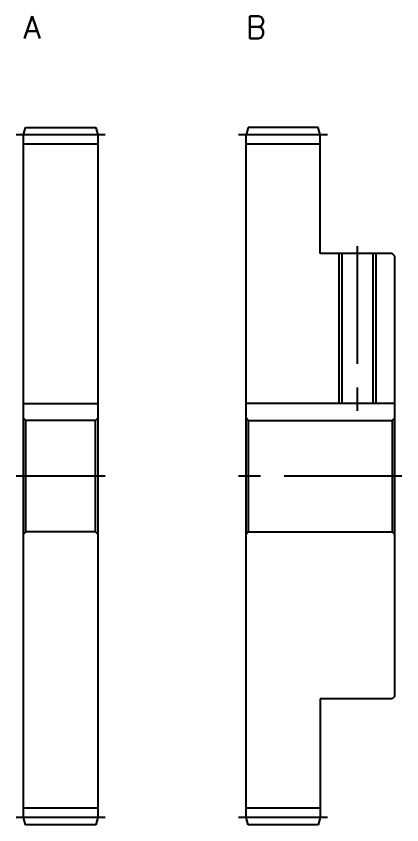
# Model space of a CAD drawing. Extents: x -1 to 165, y -13 to 119.
# Drawn here: x 113 to 165, y 10 to 119 of the extents above; entities that cross this region are included whole.
import ezdxf

# ---------------------------------------------------------------- set-up
doc = ezdxf.new("R2010")
doc.units = 0
doc.header["$LTSCALE"] = 0.5
doc.linetypes.add('CENTER', pattern=[50.8, 31.75, -6.35, 6.35, -6.35])
for name, color, linetype in [('MSM_CENTER', 1, 'CENTER'), ('MSM_CONTINUOUS', 7, 'CONTINUOUS'), ('MSM_NARROW', 5, 'CONTINUOUS'), ('MSM_PART_NUMBER', 7, 'CONTINUOUS')]:
    doc.layers.add(name, color=color, linetype=linetype)
doc.styles.get("Standard").update_dxf_attribs({"font": 'txt.shx', "height": 1, "bigfont": 'bigfont.shx'})

# ---------------------------------------------------------------- blocks, each defined once
blk = doc.blocks.new('*U5')
at = {"layer": 'MSM_PART_NUMBER'}
blk.add_text('A', height=3, dxfattribs=at).set_placement((114, 116))
blk = doc.blocks.new('*U6')
at = {"layer": 'MSM_PART_NUMBER'}
blk.add_text('B', height=3, dxfattribs=at).set_placement((144, 116))

msp = doc.modelspace()

# ---------------------------------------------------------------- linework, layer by layer
at = {"layer": 'MSM_CENTER'}
for p, q in [((125, 103), (113, 103)), ((155, 103), (143, 103)), ((159, 88), (159, 65.8)), ((125, 57), (113, 57)), ((165, 57), (143, 57)), ((125, 11), (113, 11)), ((155, 11), (143, 11))]:
    msp.add_line(p, q, dxfattribs=at)
at = {"layer": 'MSM_CONTINUOUS'}
for p, q in [((114, 103), (114.27, 104)), ((114.27, 104), (123.73, 104)), ((123.73, 104), (124, 103)), ((144.27, 104), (144, 103)), ((153.73, 104), (144.27, 104)), ((154, 103), (153.73, 104)), ((114, 11), (114, 103)), ((124, 103), (124, 11)), ((144, 11), (144, 103)), ((154, 87), (154, 103)), ((124, 101.75), (114, 101.75)), ((154, 101.75), (144, 101.75)), ((163.7, 87), (154, 87)), ((156.93, 87), (156.93, 66.8)), ((161.07, 87), (161.07, 66.8)), ((164, 86.7), (163.7, 87)), ((164, 86.7), (164, 27.3)), ((114, 66.8), (124, 66.8)), ((164, 66.8), (144, 66.8)), ((114, 64.8), (114.3, 64.5)), ((114.3, 49.5), (114.3, 64.5)), ((123.7, 64.5), (114.3, 64.5)), ((123.7, 64.5), (124, 64.8)), ((123.7, 49.5), (123.7, 64.5)), ((144.3, 64.5), (144, 64.8)), ((144.3, 64.5), (144.3, 49.5)), ((144.3, 64.5), (163.7, 64.5)), ((164, 64.8), (163.7, 64.5)), ((163.7, 64.5), (163.7, 49.5)), ((114, 49.2), (114.3, 49.5)), ((123.7, 49.5), (114.3, 49.5)), ((123.7, 49.5), (124, 49.2)), ((144.3, 49.5), (144, 49.2)), ((144.3, 49.5), (163.7, 49.5)), ((164, 49.2), (163.7, 49.5)), ((164, 27.3), (163.7, 27)), ((154, 27), (154, 11)), ((163.7, 27), (154, 27)), ((124, 12.25), (114, 12.25)), ((154, 12.25), (144, 12.25)), ((114.27, 10), (114, 11)), ((124, 11), (123.73, 10)), ((144.27, 10), (144, 11)), ((154, 11), (153.73, 10)), ((123.73, 10), (114.27, 10)), ((153.73, 10), (144.27, 10))]:
    msp.add_line(p, q, dxfattribs=at)
at = {"layer": 'MSM_NARROW'}
for p, q in [((156.5, 87), (156.5, 66.8)), ((161.5, 87), (161.5, 66.8))]:
    msp.add_line(p, q, dxfattribs=at)

# ---------------------------------------------------------------- block references
at = {"layer": 'MSM_CONTINUOUS'}
for name in ['*U5', '*U6']:
    msp.add_blockref(name, (0, 0), dxfattribs=at)

doc.saveas('drawing.dxf')
